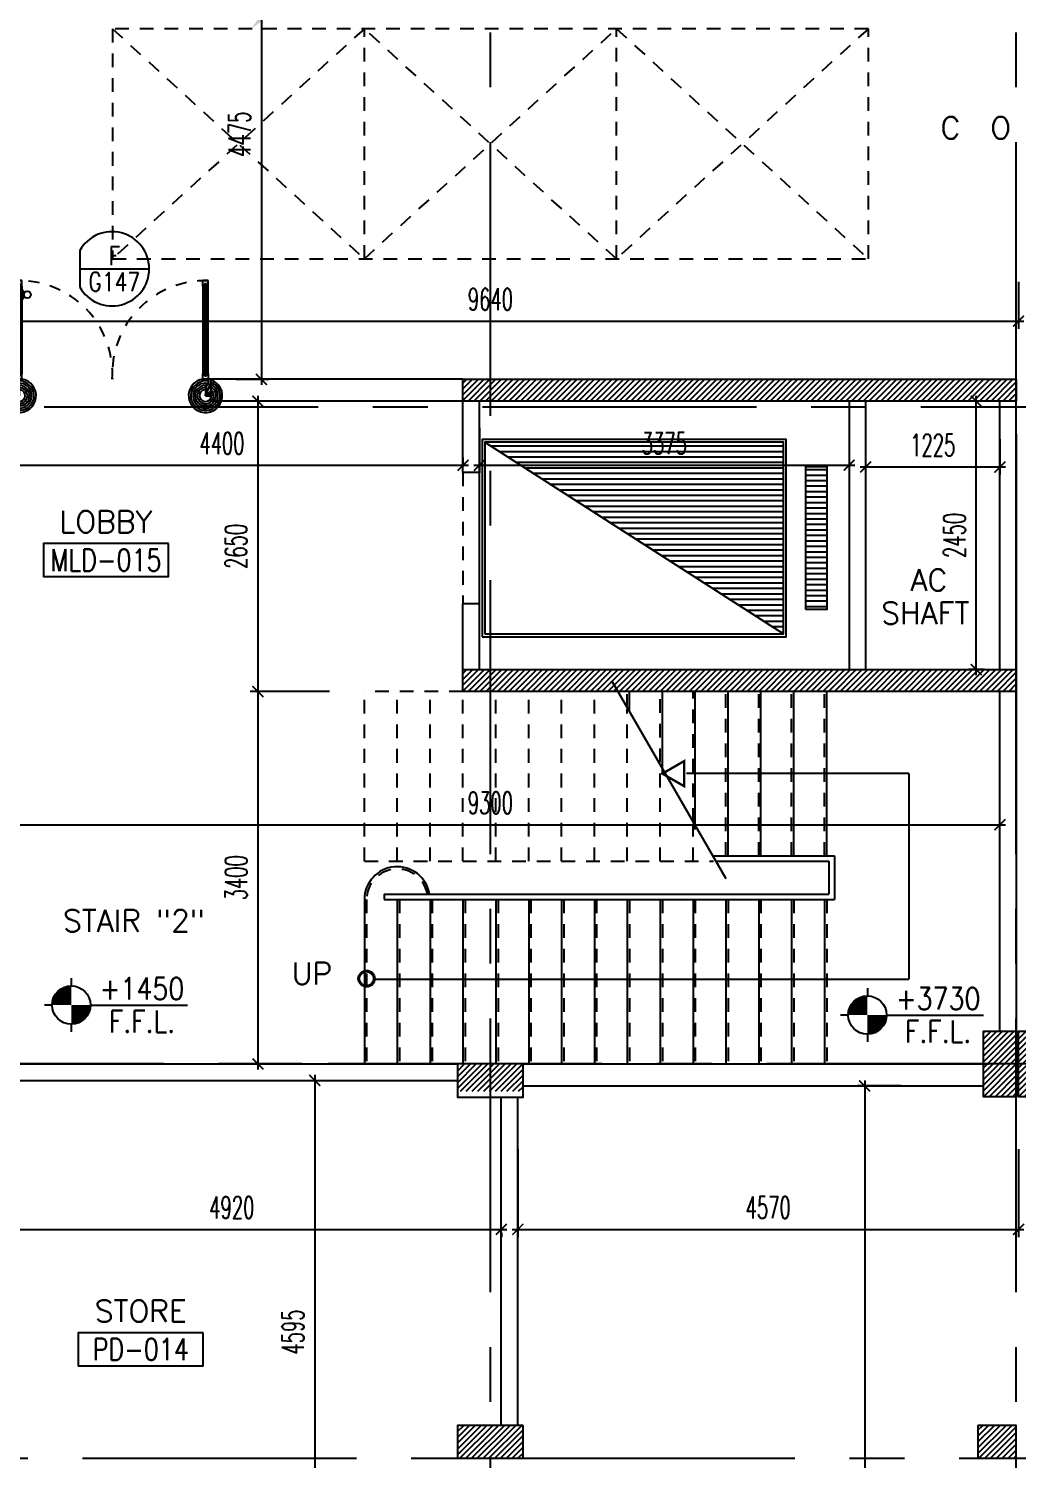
# Model space of a CAD drawing. Extents: x 417819.9 to 417911.9, y 43448 to 43539.2.
# Drawn here: x 417864.46 to 417873.49, y 43494.48 to 43507.55 of the extents above; entities that cross this region are included whole.
import ezdxf
from ezdxf.enums import TextEntityAlignment as Align

# ---------------------------------------------------------------- set-up
doc = ezdxf.new("R2010")
doc.units = 0
doc.header["$MEASUREMENT"] = 0
doc.header["$PDMODE"] = 3
doc.header["$PDSIZE"] = 0.1
for name, pattern in [('CENTERX2', [4, 2.5, -0.5, 0.5, -0.5]), ('HIDDEN', [0.375, 0.25, -0.125]), ('HIDDEN2', [0.1875, 0.125, -0.0625])]:
    doc.linetypes.add(name, pattern=pattern)
doc.layers.get('0').update_dxf_attribs({"linetype": 'CONTINUOUS'})
doc.layers.get('DEFPOINTS').update_dxf_attribs({"linetype": 'CONTINUOUS'})
for name, color, linetype in [('AXES', 11, 'CENTERX2'), ('BORDER', 4, 'CONTINUOUS'), ('COL', 2, 'CONTINUOUS'), ('DIM', 4, 'CONTINUOUS'), ('DOOR', 4, 'CONTINUOUS'), ('DOOR-CR', 2, 'CONTINUOUS'), ('DOOR-NO', 3, 'CONTINUOUS'), ('EJ', 8, 'CONTINUOUS'), ('HAT', 8, 'CONTINUOUS'), ('HIDDEN', 9, 'HIDDEN2'), ('LEV-PL', 4, 'CONTINUOUS'), ('LIFTS', 4, 'CONTINUOUS'), ('PART', 9, 'CONTINUOUS'), ('RM-BOX', 2, 'CONTINUOUS'), ('RM-IND', 5, 'CONTINUOUS'), ('RM-NAME', 2, 'CONTINUOUS'), ('RM-NO', 2, 'CONTINUOUS'), ('STR', 5, 'CONTINUOUS'), ('WALL', 2, 'CONTINUOUS')]:
    doc.layers.add(name, color=color, linetype=linetype)
doc.layers.get('EJ').off()
doc.styles.add('ROMANS', font='ROMANS.shx', dxfattribs={"width": 0.6})
doc.styles.add('S', font='ROMANS.SHX')
doc.dimstyles.new('STANDARD in', dxfattribs={"dimtxt": 0.2, "dimasz": 0.1, "dimexe": 0.07, "dimexo": 0.05, "dimgap": 0.1, "dimtad": 1, "dimdec": 0, "dimlfac": 1000, "dimzin": 0, "dimdsep": 46, "dimtxsty": 'ROMANS', "dimblk": 'ARCHTICK', "dimcen": 0.05, "dimdle": 0.05, "dimclrd": 4, "dimclre": 4, "dimclrt": 2, "dimadec": 0, "dimazin": 0, "dimtfac": 1, "dimtdec": 0, "dimtmove": 2, "dimatfit": 3, "dimfxl": 0, "dimtolj": 1, "dimtzin": 0, "dimarcsym": 0})

# ---------------------------------------------------------------- blocks, each defined once
blk = doc.blocks.new('*X81')
at = {"color": 0}
for p, q in [((61359, 45555), (61555, 45751)), ((61359, 45608), (61502, 45751)), ((61359, 45661), (61449, 45751)), ((61359, 45714), (61396, 45751)), ((61408, 45551), (61608, 45751)), ((61461, 45551), (61661, 45751)), ((61514, 45551), (61714, 45751)), ((61567, 45551), (61767, 45751)), ((61620, 45551), (61820, 45751)), ((61673, 45551), (61873, 45751)), ((61726, 45551), (61926, 45751)), ((61779, 45551), (61979, 45751)), ((61832, 45551), (62032, 45751)), ((61885, 45551), (62085, 45751)), ((61938, 45551), (62138, 45751)), ((61991, 45551), (62191, 45751)), ((62044, 45551), (62244, 45751)), ((62097, 45551), (62297, 45751)), ((62150, 45551), (62350, 45751)), ((62203, 45551), (62403, 45751)), ((62256, 45551), (62456, 45751)), ((62309, 45551), (62509, 45751)), ((62362, 45551), (62562, 45751)), ((62415, 45551), (62615, 45751)), ((62469, 45551), (62669, 45751)), ((62522, 45551), (62722, 45751)), ((62575, 45551), (62775, 45751)), ((62628, 45551), (62828, 45751)), ((62681, 45551), (62881, 45751)), ((62734, 45551), (62934, 45751)), ((62787, 45551), (62987, 45751)), ((62840, 45551), (63040, 45751)), ((62893, 45551), (63093, 45751)), ((62946, 45551), (63146, 45751)), ((62999, 45551), (63199, 45751)), ((63052, 45551), (63252, 45751)), ((63105, 45551), (63305, 45751)), ((63158, 45551), (63358, 45751)), ((63211, 45551), (63411, 45751)), ((63264, 45551), (63464, 45751)), ((63317, 45551), (63517, 45751)), ((63370, 45551), (63570, 45751)), ((63423, 45551), (63623, 45751)), ((63476, 45551), (63676, 45751)), ((63529, 45551), (63729, 45751)), ((63582, 45551), (63782, 45751)), ((63635, 45551), (63835, 45751)), ((63688, 45551), (63888, 45751)), ((63741, 45551), (63941, 45751)), ((63794, 45551), (63994, 45751)), ((63847, 45551), (64047, 45751)), ((63900, 45551), (64100, 45751)), ((63953, 45551), (64153, 45751)), ((64006, 45551), (64206, 45751)), ((64060, 45551), (64260, 45751)), ((64113, 45551), (64313, 45751)), ((64166, 45551), (64366, 45751)), ((64219, 45551), (64419, 45751)), ((64272, 45551), (64472, 45751)), ((64325, 45551), (64525, 45751)), ((64378, 45551), (64578, 45751)), ((64431, 45551), (64631, 45751)), ((64484, 45551), (64684, 45751)), ((64537, 45551), (64737, 45751)), ((64590, 45551), (64790, 45751)), ((64643, 45551), (64843, 45751)), ((64696, 45551), (64896, 45751)), ((64749, 45551), (64949, 45751)), ((64802, 45551), (65002, 45751)), ((64855, 45551), (65055, 45751)), ((64908, 45551), (65108, 45751)), ((64961, 45551), (65161, 45751)), ((65014, 45551), (65214, 45751)), ((65067, 45551), (65267, 45751)), ((65120, 45551), (65320, 45751)), ((65173, 45551), (65373, 45751)), ((65226, 45551), (65426, 45751)), ((65279, 45551), (65479, 45751)), ((65332, 45551), (65532, 45751)), ((65385, 45551), (65585, 45751)), ((65438, 45551), (65638, 45751)), ((65491, 45551), (65691, 45751)), ((65544, 45551), (65744, 45751)), ((65597, 45551), (65797, 45751)), ((65651, 45551), (65851, 45751)), ((65704, 45551), (65904, 45751)), ((65757, 45551), (65957, 45751)), ((65810, 45551), (66010, 45751)), ((65863, 45551), (66063, 45751)), ((65916, 45551), (66116, 45751)), ((65969, 45551), (66169, 45751)), ((66022, 45551), (66222, 45751)), ((66075, 45551), (66275, 45751)), ((66128, 45551), (66328, 45751)), ((66181, 45551), (66381, 45751)), ((66234, 45551), (66409, 45726)), ((66287, 45551), (66409, 45673)), ((66340, 45551), (66409, 45620)), ((66393, 45551), (66409, 45567))]:
    blk.add_line(p, q, dxfattribs=at)
blk = doc.blocks.new('*X80')
at = {"color": 0}
for p, q in [((61359, 48207), (61553, 48401)), ((61359, 48260), (61500, 48401)), ((61359, 48313), (61447, 48401)), ((61359, 48366), (61394, 48401)), ((61406, 48201), (61606, 48401)), ((61459, 48201), (61659, 48401)), ((61512, 48201), (61712, 48401)), ((61565, 48201), (61765, 48401)), ((61618, 48201), (61818, 48401)), ((61671, 48201), (61871, 48401)), ((61724, 48201), (61924, 48401)), ((61777, 48201), (61977, 48401)), ((61830, 48201), (62030, 48401)), ((61884, 48201), (62084, 48401)), ((61937, 48201), (62137, 48401)), ((61990, 48201), (62190, 48401)), ((62043, 48201), (62243, 48401)), ((62096, 48201), (62296, 48401)), ((62149, 48201), (62349, 48401)), ((62202, 48201), (62402, 48401)), ((62255, 48201), (62455, 48401)), ((62308, 48201), (62508, 48401)), ((62361, 48201), (62561, 48401)), ((62414, 48201), (62614, 48401)), ((62467, 48201), (62667, 48401)), ((62520, 48201), (62720, 48401)), ((62573, 48201), (62773, 48401)), ((62626, 48201), (62826, 48401)), ((62679, 48201), (62879, 48401)), ((62732, 48201), (62932, 48401)), ((62785, 48201), (62985, 48401)), ((62838, 48201), (63038, 48401)), ((62891, 48201), (63091, 48401)), ((62944, 48201), (63144, 48401)), ((62997, 48201), (63197, 48401)), ((63050, 48201), (63250, 48401)), ((63103, 48201), (63303, 48401)), ((63156, 48201), (63356, 48401)), ((63209, 48201), (63409, 48401)), ((63262, 48201), (63462, 48401)), ((63315, 48201), (63515, 48401)), ((63368, 48201), (63568, 48401)), ((63421, 48201), (63621, 48401)), ((63475, 48201), (63675, 48401)), ((63528, 48201), (63728, 48401)), ((63581, 48201), (63781, 48401)), ((63634, 48201), (63834, 48401)), ((63687, 48201), (63887, 48401)), ((63740, 48201), (63940, 48401)), ((63793, 48201), (63993, 48401)), ((63846, 48201), (64046, 48401)), ((63899, 48201), (64099, 48401)), ((63952, 48201), (64152, 48401)), ((64005, 48201), (64205, 48401)), ((64058, 48201), (64258, 48401)), ((64111, 48201), (64311, 48401)), ((64164, 48201), (64364, 48401)), ((64217, 48201), (64417, 48401)), ((64270, 48201), (64470, 48401)), ((64323, 48201), (64523, 48401)), ((64376, 48201), (64576, 48401)), ((64429, 48201), (64629, 48401)), ((64482, 48201), (64682, 48401)), ((64535, 48201), (64735, 48401)), ((64588, 48201), (64788, 48401)), ((64641, 48201), (64841, 48401)), ((64694, 48201), (64894, 48401)), ((64747, 48201), (64947, 48401)), ((64800, 48201), (65000, 48401)), ((64853, 48201), (65053, 48401)), ((64906, 48201), (65106, 48401)), ((64959, 48201), (65159, 48401)), ((65012, 48201), (65212, 48401)), ((65065, 48201), (65265, 48401)), ((65119, 48201), (65319, 48401)), ((65172, 48201), (65372, 48401)), ((65225, 48201), (65425, 48401)), ((65278, 48201), (65478, 48401)), ((65331, 48201), (65531, 48401)), ((65384, 48201), (65584, 48401)), ((65437, 48201), (65637, 48401)), ((65490, 48201), (65690, 48401)), ((65543, 48201), (65743, 48401)), ((65596, 48201), (65796, 48401)), ((65649, 48201), (65849, 48401)), ((65702, 48201), (65902, 48401)), ((65755, 48201), (65955, 48401)), ((65808, 48201), (66008, 48401)), ((65861, 48201), (66061, 48401)), ((65914, 48201), (66114, 48401)), ((65967, 48201), (66167, 48401)), ((66020, 48201), (66220, 48401)), ((66073, 48201), (66273, 48401)), ((66126, 48201), (66326, 48401)), ((66179, 48201), (66379, 48401)), ((66232, 48201), (66409, 48378)), ((66285, 48201), (66409, 48325)), ((66338, 48201), (66409, 48272)), ((66391, 48201), (66409, 48219))]:
    blk.add_line(p, q, dxfattribs=at)
blk = doc.blocks.new('*X72')
at = {"color": 0}
for p, q in [((477438, 147300), (480112, 147300)), ((477516, 147250), (480112, 147250)), ((477594, 147200), (480112, 147200)), ((477671, 147150), (480112, 147150)), ((477749, 147100), (480112, 147100)), ((477827, 147050), (480112, 147050)), ((477905, 147000), (480112, 147000)), ((477983, 146950), (480112, 146950)), ((478061, 146900), (480112, 146900)), ((478139, 146850), (480112, 146850)), ((478216, 146800), (480112, 146800)), ((478294, 146750), (480112, 146750)), ((478372, 146700), (480112, 146700)), ((478450, 146650), (480112, 146650)), ((478528, 146600), (480112, 146600)), ((478606, 146550), (480112, 146550)), ((478684, 146500), (480112, 146500)), ((478761, 146450), (480112, 146450)), ((478839, 146400), (480112, 146400)), ((478917, 146350), (480112, 146350)), ((478995, 146300), (480112, 146300)), ((479073, 146250), (480112, 146250)), ((479151, 146200), (480112, 146200)), ((479229, 146150), (480112, 146150)), ((479306, 146100), (480112, 146100)), ((479384, 146050), (480112, 146050)), ((479462, 146000), (480112, 146000)), ((479540, 145950), (480112, 145950)), ((479618, 145900), (480112, 145900)), ((479696, 145850), (480112, 145850)), ((479774, 145800), (480112, 145800)), ((479851, 145750), (480112, 145750)), ((479929, 145700), (480112, 145700)), ((480007, 145650), (480112, 145650)), ((480085, 145600), (480112, 145600))]:
    blk.add_line(p, q, dxfattribs=at)
blk = doc.blocks.new('RM1')
at = {"layer": 'RM-BOX'}
blk.add_lwpolyline([(570, -200), (-570, -200), (-570, -500), (570, -500)], close=True, dxfattribs=at)
at = {"layer": 'RM-NAME', "style": 'ROMANS'}
for tag, p in [('ROOMNAME1', (0, 324)), ('ROOMNAME2', (0, 0))]:
    blk.add_attdef(tag, text='', height=200, dxfattribs=at).set_placement(p, align=Align.MIDDLE)
at = {"layer": 'RM-NO', "style": 'ROMANS', "width": 0.8}
blk.add_attdef('ROOMNO', text='', height=200, dxfattribs=at).set_placement((0, -350), align=Align.MIDDLE)
blk = doc.blocks.new('A$C272A55A0')
at = {"layer": 'DOOR', "color": 0, "linetype": 'ByBlock'}
for p, q in [((0, 900), (0, 1050)), ((50, 1050), (0, 1050)), ((50, 950), (50, 1050)), ((1750, 950), (1750, 1050)), ((1750, 1050), (1800, 1050)), ((1800, 1050), (1800, 900)), ((25, 950), (50, 950)), ((25, 900), (25, 950)), ((1775, 950), (1750, 950)), ((1775, 900), (1775, 950)), ((0, 900), (25, 900)), ((75, 900), (25, 900)), ((25, 850), (25, 900)), ((42, 850), (25, 850)), ((58, 870), (42, 870)), ((42, 870), (42, 850)), ((58, 850), (58, 870)), ((75, 850), (58, 850)), ((75, 900), (75, 850)), ((1725, 900), (1775, 900)), ((1725, 900), (1725, 850)), ((1725, 850), (1742, 850)), ((1742, 870), (1758, 870)), ((1742, 850), (1742, 870)), ((1758, 870), (1758, 850)), ((1758, 850), (1775, 850)), ((1800, 900), (1775, 900)), ((1775, 850), (1775, 900)), ((1718, 160), (1709, 160)), ((1709, 95), (1709, 160)), ((1725, 173), (1718, 173)), ((1718, 173), (1718, 83)), ((1718, 95), (1718, 160)), ((1775, 173), (1782, 173)), ((1782, 173), (1782, 83)), ((1782, 160), (1791, 160)), ((1782, 95), (1782, 160)), ((1791, 95), (1791, 160)), ((25, 50), (42, 50)), ((25, 50), (25, 0)), ((25, 0), (75, 0)), ((75, 0), (25, 0)), ((42, 50), (42, 30)), ((42, 30), (58, 30)), ((58, 50), (75, 50)), ((58, 50), (58, 30)), ((75, 50), (75, 0)), ((1718, 95), (1709, 95)), ((1725, 83), (1718, 83)), ((1742, 50), (1725, 50)), ((1725, 50), (1725, 0)), ((1775, 0), (1725, 0)), ((1725, 0), (1775, 0)), ((1742, 50), (1742, 30)), ((1758, 30), (1742, 30)), ((1775, 50), (1758, 50)), ((1758, 50), (1758, 30)), ((1775, 83), (1782, 83)), ((1775, 50), (1775, 0)), ((1782, 95), (1791, 95))]:
    blk.add_line(p, q, dxfattribs=at)
at = {"layer": 'DOOR', "color": 9, "linetype": 'ByBlock'}
for p, q in [((50, 1050), (0, 1010)), ((50, 1050), (0, 937)), ((50, 1050), (37, 950)), ((1750, 1050), (1800, 1010)), ((1750, 1050), (1800, 937)), ((1750, 1050), (1763, 950))]:
    blk.add_line(p, q, dxfattribs=at)
at = {"layer": 'DOOR', "linetype": 'ByBlock'}
for p, q in [((25, 850), (25, 50)), ((42, 850), (42, 50)), ((58, 850), (58, 50)), ((75, 50), (75, 850)), ((1725, 50), (1725, 850)), ((1742, 850), (1742, 50)), ((1758, 850), (1758, 50)), ((1775, 850), (1775, 50))]:
    blk.add_line(p, q, dxfattribs=at)
at = {"layer": 'DOOR', "color": 0, "linetype": 'ByBlock'}
for centre in [(1676, 128), (1824, 128)]:
    blk.add_circle(centre, 32.4, dxfattribs=at)
at = {"layer": 'DOOR', "color": 9, "linetype": 'ByBlock'}
for centre, radius, start, end in [((50, 1050), 34.4, 180, 270), ((50, 1050), 14.4, 180, 270), ((1750, 1050), 14.4, 270, 0), ((1750, 1050), 34.4, 270, 0), ((50, 1050), 54.4, 203.2074, 270), ((50, 1050), 74.4, 227.7764, 270), ((50, 1050), 94.4, 238.0182, 270), ((50, 1050), 114, 244.0838, 257.3774), ((50, 1050), 134, 248.1598, 259.28), ((1750, 1050), 54.4, 270, 336.7926), ((1750, 1050), 74.4, 270, 312.2236), ((1750, 1050), 94.4, 270, 301.9818), ((1750, 1050), 114, 282.6226, 295.9162), ((1750, 1050), 134, 280.72, 291.8402), ((50, 1050), 154, 251.1053, 256.2858), ((1750, 1050), 154, 283.7142, 288.8947)]:
    blk.add_arc(centre, radius, start, end, dxfattribs=at)
at = {"layer": 'DOOR', "linetype": 'HIDDEN', "ltscale": 0.5}
for centre, start, end in [((50, 851), 268.3174, 3.2965), ((1750, 851), 176.7035, 271.6826)]:
    blk.add_arc(centre, 851, start, end, dxfattribs=at)
at = {"layer": 'WALL', "linetype": 'ByBlock'}
blk.add_line((1800, 900), (1800, 1050), dxfattribs=at)
blk = doc.blocks.new('LEV1')
at = {"layer": 'LEV-PL'}
for p, q in [((0, 245), (0, 175)), ((-175, 0), (-245, 0)), ((175, 0), (1061, 0)), ((0, -175), (0, -245))]:
    blk.add_line(p, q, dxfattribs=at)
at = {"layer": 'LEV-PL', "const_width": 175}
for points in [[(-88, 0, -0.414214), (0, 88, -1)], [(88, 0, -0.414214), (0, -88, -1)]]:
    blk.add_lwpolyline(points, format="xyb", dxfattribs=at)
at = {"layer": 'LEV-PL'}
blk.add_circle((0, 0), 175, dxfattribs=at)
at = {"layer": 'LEV-PL', "color": 4, "style": 'S', "width": 0.85}
for tag, p in [('+0000', (646, 50)), ('F.F.L.', (646, -250))]:
    blk.add_attdef(tag, text='', height=200, dxfattribs=at).set_placement(p, align=Align.CENTER)
blk = doc.blocks.new('DD1')
at = {"layer": 'DOOR-CR'}
blk.add_line((-316, 0), (316, 0), dxfattribs=at)
blk.add_lwpolyline([(-316, -166, 3.820224), (-316, 166)], format="xyb", close=True, dxfattribs=at)
at = {"layer": 'DOOR-NO', "color": 255, "style": 'ROMANS'}
for tag, width, p in [('G', 0.8, (-22, 156)), ('0000', 0.7, (-22, -136))]:
    blk.add_attdef(tag, text='', height=196, dxfattribs=dict(at, width=width)).set_placement(p, align=Align.MIDDLE)
blk = doc.blocks.new('*X71')
at = {"color": 0}
for p, q in [((140176, 227700), (140376, 227700)), ((140176, 227650), (140376, 227650)), ((140176, 227600), (140376, 227600)), ((140176, 227550), (140376, 227550)), ((140176, 227500), (140376, 227500)), ((140176, 227450), (140376, 227450)), ((140176, 227400), (140376, 227400)), ((140176, 227350), (140376, 227350)), ((140176, 227300), (140376, 227300)), ((140176, 227250), (140376, 227250)), ((140176, 227200), (140376, 227200)), ((140176, 227150), (140376, 227150)), ((140176, 227100), (140376, 227100)), ((140176, 227050), (140376, 227050)), ((140176, 227000), (140376, 227000)), ((140176, 226950), (140376, 226950)), ((140176, 226900), (140376, 226900)), ((140176, 226850), (140376, 226850)), ((140176, 226800), (140376, 226800)), ((140176, 226750), (140376, 226750)), ((140176, 226700), (140376, 226700)), ((140176, 226650), (140376, 226650)), ((140176, 226600), (140376, 226600)), ((140176, 226550), (140376, 226550)), ((140176, 226500), (140376, 226500)), ((140176, 226450), (140376, 226450))]:
    blk.add_line(p, q, dxfattribs=at)
blk = doc.blocks.new('C5')
at = {"layer": 'HAT'}
h = blk.add_hatch(dxfattribs=at)
h.set_pattern_fill('ANSI31', color=256, scale=300, style=0)
h.set_pattern_definition([(45, (-38851, -358245.23), (26.5165043, -26.5165043), [])])
h.paths.add_polyline_path([(-320, 300), (-20, 300), (-20, 0), (-320, 0)])
h.paths.add_polyline_path([(-320, 600), (-20, 600), (-20, 300), (-320, 300)])
h = blk.add_hatch(dxfattribs=at)
h.set_pattern_fill('ANSI31', color=256, scale=300, style=0)
h.set_pattern_definition([(45, (-38531, -358245.23), (26.5165043, -26.5165043), [])])
h.paths.add_polyline_path([(0, 300), (300, 300), (300, 0), (0, 0)])
h.paths.add_polyline_path([(0, 600), (300, 600), (300, 300), (0, 300)])
at = {"layer": 'COL'}
for points in [[(-20, 600), (-20, 0), (-320, 0), (-320, 600)], [(300, 600), (300, 0), (0, 0), (0, 600)]]:
    blk.add_lwpolyline(points, close=True, dxfattribs=at)
blk = doc.blocks.new('_ARCHTICK')
at = {"color": 0, "linetype": 'ByBlock', "const_width": 0.15}
blk.add_lwpolyline([(-0.5, -0.5), (0.5, 0.5)], dxfattribs=at)
blk = doc.blocks.new('*D417')
at = {"layer": 'DEFPOINTS', "color": 0}
for p in [(417866.307, 43508.819), (417866.307, 43504.344), (417866.587, 43504.344)]:
    blk.add_point(p, dxfattribs=at)
at = {"layer": 'DIM', "color": 4, "lineweight": -2}
for p, q in [((417866.357, 43508.819), (417866.657, 43508.819)), ((417866.587, 43508.869), (417866.587, 43504.294)), ((417866.357, 43504.344), (417866.657, 43504.344))]:
    blk.add_line(p, q, dxfattribs=at)
at = {"layer": 'DIM', "color": 4, "lineweight": -2, "xscale": 0.1, "yscale": 0.1, "zscale": 0.1}
for p, rotation in [((417866.587, 43508.819), 90), ((417866.587, 43504.344), 270)]:
    blk.add_blockref('_ARCHTICK', p, dxfattribs=dict(at, rotation=rotation))
at = {"layer": 'DIM', "color": 2, "insert": (417866.387, 43506.582), "char_height": 0.2, "attachment_point": 5, "rotation": 90, "style": 'ROMANS'}
blk.add_mtext('\\A1;4475', dxfattribs=at)
blk = doc.blocks.new('*D675')
at = {"layer": 'DEFPOINTS', "color": 0}
for p in [(417867.58, 43504.144), (417866.555, 43501.494), (417867.26, 43501.494)]:
    blk.add_point(p, dxfattribs=at)
at = {"layer": 'DIM', "color": 4, "lineweight": -2}
for p, q in [((417867.53, 43504.144), (417866.485, 43504.144)), ((417866.555, 43504.194), (417866.555, 43501.444)), ((417867.21, 43501.494), (417866.485, 43501.494))]:
    blk.add_line(p, q, dxfattribs=at)
at = {"layer": 'DIM', "color": 4, "lineweight": -2, "xscale": 0.1, "yscale": 0.1, "zscale": 0.1}
for p, rotation in [((417866.555, 43504.144), 90), ((417866.555, 43501.494), 270)]:
    blk.add_blockref('_ARCHTICK', p, dxfattribs=dict(at, rotation=rotation))
at = {"layer": 'DIM', "color": 2, "insert": (417866.355, 43502.819), "char_height": 0.2, "attachment_point": 5, "rotation": 90, "style": 'ROMANS'}
blk.add_mtext('\\A1;2650', dxfattribs=at)
blk = doc.blocks.new('*D418')
at = {"layer": 'DEFPOINTS', "color": 0}
for p in [(417864.027, 43503.467), (417868.427, 43503.56), (417868.427, 43503.494)]:
    blk.add_point(p, dxfattribs=at)
at = {"layer": 'DIM', "color": 4, "lineweight": -2}
for p, q in [((417864.027, 43503.517), (417864.027, 43503.63)), ((417868.427, 43503.544), (417868.427, 43503.63)), ((417863.977, 43503.56), (417868.477, 43503.56))]:
    blk.add_line(p, q, dxfattribs=at)
at = {"layer": 'DIM', "color": 4, "lineweight": -2, "xscale": 0.1, "yscale": 0.1, "zscale": 0.1, "rotation": 180}
blk.add_blockref('_ARCHTICK', (417864.027, 43503.56), dxfattribs=at)
at = {"layer": 'DIM', "color": 4, "lineweight": -2, "xscale": 0.1, "yscale": 0.1, "zscale": 0.1}
blk.add_blockref('_ARCHTICK', (417868.427, 43503.56), dxfattribs=at)
at = {"layer": 'DIM', "color": 2, "insert": (417866.227, 43503.76), "char_height": 0.2, "attachment_point": 5, "style": 'ROMANS'}
blk.add_mtext('\\A1;4400', dxfattribs=at)
blk = doc.blocks.new('*D419')
at = {"layer": 'DEFPOINTS', "color": 0}
for p in [(417868.577, 43503.951), (417871.952, 43503.951), (417871.952, 43503.56)]:
    blk.add_point(p, dxfattribs=at)
at = {"layer": 'DIM', "color": 4, "lineweight": -2}
for p, q in [((417868.577, 43503.901), (417868.577, 43503.49)), ((417871.952, 43503.901), (417871.952, 43503.49)), ((417868.527, 43503.56), (417872.002, 43503.56))]:
    blk.add_line(p, q, dxfattribs=at)
at = {"layer": 'DIM', "color": 4, "lineweight": -2, "xscale": 0.1, "yscale": 0.1, "zscale": 0.1, "rotation": 180}
blk.add_blockref('_ARCHTICK', (417868.577, 43503.56), dxfattribs=at)
at = {"layer": 'DIM', "color": 4, "lineweight": -2, "xscale": 0.1, "yscale": 0.1, "zscale": 0.1}
blk.add_blockref('_ARCHTICK', (417871.952, 43503.56), dxfattribs=at)
at = {"layer": 'DIM', "color": 2, "insert": (417870.264, 43503.76), "char_height": 0.2, "attachment_point": 5, "style": 'ROMANS'}
blk.add_mtext('\\A1;3375', dxfattribs=at)
blk = doc.blocks.new('*D420')
at = {"layer": 'DEFPOINTS', "color": 0}
for p in [(417872.102, 43503.848), (417873.327, 43503.848), (417873.327, 43503.544)]:
    blk.add_point(p, dxfattribs=at)
at = {"layer": 'DIM', "color": 4, "lineweight": -2}
for p, q in [((417872.102, 43503.798), (417872.102, 43503.474)), ((417873.327, 43503.798), (417873.327, 43503.474)), ((417872.052, 43503.544), (417873.377, 43503.544))]:
    blk.add_line(p, q, dxfattribs=at)
at = {"layer": 'DIM', "color": 4, "lineweight": -2, "xscale": 0.1, "yscale": 0.1, "zscale": 0.1, "rotation": 180}
blk.add_blockref('_ARCHTICK', (417872.102, 43503.544), dxfattribs=at)
at = {"layer": 'DIM', "color": 4, "lineweight": -2, "xscale": 0.1, "yscale": 0.1, "zscale": 0.1}
blk.add_blockref('_ARCHTICK', (417873.327, 43503.544), dxfattribs=at)
at = {"layer": 'DIM', "color": 2, "insert": (417872.714, 43503.744), "char_height": 0.2, "attachment_point": 5, "style": 'ROMANS'}
blk.add_mtext('\\A1;1225', dxfattribs=at)
blk = doc.blocks.new('*D421')
at = {"layer": 'DEFPOINTS', "color": 0}
for p in [(417873.112, 43504.144), (417873.141, 43504.144), (417873.236, 43501.694)]:
    blk.add_point(p, dxfattribs=at)
at = {"layer": 'DIM', "color": 4, "lineweight": -2}
for p, q in [((417873.091, 43504.144), (417873.042, 43504.144)), ((417873.112, 43501.644), (417873.112, 43504.194)), ((417873.186, 43501.694), (417873.042, 43501.694))]:
    blk.add_line(p, q, dxfattribs=at)
at = {"layer": 'DIM', "color": 4, "lineweight": -2, "xscale": 0.1, "yscale": 0.1, "zscale": 0.1}
for p, rotation in [((417873.112, 43504.144), 90), ((417873.112, 43501.694), 270)]:
    blk.add_blockref('_ARCHTICK', p, dxfattribs=dict(at, rotation=rotation))
at = {"layer": 'DIM', "color": 2, "insert": (417872.912, 43502.919), "char_height": 0.2, "attachment_point": 5, "rotation": 90, "style": 'ROMANS'}
blk.add_mtext('\\A1;2450', dxfattribs=at)
blk = doc.blocks.new('*D677')
at = {"layer": 'DEFPOINTS', "color": 0}
for p in [(417873.327, 43500.278), (417864.027, 43499.784), (417873.327, 43499.784)]:
    blk.add_point(p, dxfattribs=at)
at = {"layer": 'DIM', "color": 4, "lineweight": -2}
for p, q in [((417864.027, 43499.834), (417864.027, 43500.348)), ((417873.327, 43499.834), (417873.327, 43500.348)), ((417863.977, 43500.278), (417873.377, 43500.278))]:
    blk.add_line(p, q, dxfattribs=at)
at = {"layer": 'DIM', "color": 4, "lineweight": -2, "xscale": 0.1, "yscale": 0.1, "zscale": 0.1, "rotation": 180}
blk.add_blockref('_ARCHTICK', (417864.027, 43500.278), dxfattribs=at)
at = {"layer": 'DIM', "color": 4, "lineweight": -2, "xscale": 0.1, "yscale": 0.1, "zscale": 0.1}
blk.add_blockref('_ARCHTICK', (417873.327, 43500.278), dxfattribs=at)
at = {"layer": 'DIM', "color": 2, "insert": (417868.677, 43500.478), "char_height": 0.2, "attachment_point": 5, "style": 'ROMANS'}
blk.add_mtext('\\A1;9300', dxfattribs=at)
blk = doc.blocks.new('*D676')
at = {"layer": 'DEFPOINTS', "color": 0}
for p in [(417867.117, 43501.494), (417866.556, 43498.094), (417867.007, 43498.094)]:
    blk.add_point(p, dxfattribs=at)
at = {"layer": 'DIM', "color": 4, "lineweight": -2}
for p, q in [((417867.067, 43501.494), (417866.486, 43501.494)), ((417866.556, 43501.544), (417866.556, 43498.044)), ((417866.957, 43498.094), (417866.486, 43498.094))]:
    blk.add_line(p, q, dxfattribs=at)
at = {"layer": 'DIM', "color": 4, "lineweight": -2, "xscale": 0.1, "yscale": 0.1, "zscale": 0.1}
for p, rotation in [((417866.556, 43501.494), 90), ((417866.556, 43498.094), 270)]:
    blk.add_blockref('_ARCHTICK', p, dxfattribs=dict(at, rotation=rotation))
at = {"layer": 'DIM', "color": 2, "insert": (417866.356, 43499.794), "char_height": 0.2, "attachment_point": 5, "rotation": 90, "style": 'ROMANS'}
blk.add_mtext('\\A1;3400', dxfattribs=at)
blk = doc.blocks.new('*D738')
at = {"layer": 'DEFPOINTS', "color": 0}
for p in [(417866.715, 43497.944), (417866.672, 43493.349), (417867.075, 43493.349)]:
    blk.add_point(p, dxfattribs=at)
at = {"layer": 'DIM', "color": 4, "lineweight": -2}
for p, q in [((417867.075, 43497.994), (417867.075, 43493.299)), ((417866.765, 43497.944), (417867.145, 43497.944)), ((417866.722, 43493.349), (417867.145, 43493.349))]:
    blk.add_line(p, q, dxfattribs=at)
at = {"layer": 'DIM', "color": 4, "lineweight": -2, "xscale": 0.1, "yscale": 0.1, "zscale": 0.1}
for p, rotation in [((417867.075, 43497.944), 90), ((417867.075, 43493.349), 270)]:
    blk.add_blockref('_ARCHTICK', p, dxfattribs=dict(at, rotation=rotation))
at = {"layer": 'DIM', "color": 2, "insert": (417866.875, 43495.647), "char_height": 0.2, "attachment_point": 5, "rotation": 90, "style": 'ROMANS'}
blk.add_mtext('\\A1;4595', dxfattribs=at)
blk = doc.blocks.new('*D422')
at = {"layer": 'DEFPOINTS', "color": 0}
for p in [(417863.857, 43496.601), (417868.777, 43496.601), (417868.777, 43496.584)]:
    blk.add_point(p, dxfattribs=at)
at = {"layer": 'DIM', "color": 4, "lineweight": -2}
for p, q in [((417863.807, 43496.584), (417868.827, 43496.584)), ((417863.857, 43496.551), (417863.857, 43496.514)), ((417868.777, 43496.551), (417868.777, 43496.514))]:
    blk.add_line(p, q, dxfattribs=at)
at = {"layer": 'DIM', "color": 4, "lineweight": -2, "xscale": 0.1, "yscale": 0.1, "zscale": 0.1, "rotation": 180}
blk.add_blockref('_ARCHTICK', (417863.857, 43496.584), dxfattribs=at)
at = {"layer": 'DIM', "color": 4, "lineweight": -2, "xscale": 0.1, "yscale": 0.1, "zscale": 0.1}
blk.add_blockref('_ARCHTICK', (417868.777, 43496.584), dxfattribs=at)
at = {"layer": 'DIM', "color": 2, "insert": (417866.317, 43496.784), "char_height": 0.2, "attachment_point": 5, "style": 'ROMANS'}
blk.add_mtext('\\A1;4920', dxfattribs=at)
blk = doc.blocks.new('*D425')
at = {"layer": 'DEFPOINTS', "color": 0}
for p in [(417868.927, 43497.365), (417873.497, 43497.365), (417873.497, 43496.584)]:
    blk.add_point(p, dxfattribs=at)
at = {"layer": 'DIM', "color": 4, "lineweight": -2}
for p, q in [((417868.927, 43497.315), (417868.927, 43496.514)), ((417873.497, 43497.315), (417873.497, 43496.514)), ((417868.877, 43496.584), (417873.547, 43496.584))]:
    blk.add_line(p, q, dxfattribs=at)
at = {"layer": 'DIM', "color": 4, "lineweight": -2, "xscale": 0.1, "yscale": 0.1, "zscale": 0.1, "rotation": 180}
blk.add_blockref('_ARCHTICK', (417868.927, 43496.584), dxfattribs=at)
at = {"layer": 'DIM', "color": 4, "lineweight": -2, "xscale": 0.1, "yscale": 0.1, "zscale": 0.1}
blk.add_blockref('_ARCHTICK', (417873.497, 43496.584), dxfattribs=at)
at = {"layer": 'DIM', "color": 2, "insert": (417871.212, 43496.784), "char_height": 0.2, "attachment_point": 5, "style": 'ROMANS'}
blk.add_mtext('\\A1;4570', dxfattribs=at)
blk = doc.blocks.new('*D426')
at = {"layer": 'DEFPOINTS', "color": 0}
for p in [(417872.477, 43497.894), (417871.877, 43486.149), (417872.093, 43486.149)]:
    blk.add_point(p, dxfattribs=at)
at = {"layer": 'DIM', "color": 4, "lineweight": -2}
for p, q in [((417872.427, 43497.894), (417872.023, 43497.894)), ((417872.093, 43497.944), (417872.093, 43486.099)), ((417871.927, 43486.149), (417872.163, 43486.149))]:
    blk.add_line(p, q, dxfattribs=at)
at = {"layer": 'DIM', "color": 4, "lineweight": -2, "xscale": 0.1, "yscale": 0.1, "zscale": 0.1}
for p, rotation in [((417872.093, 43497.894), 90), ((417872.093, 43486.149), 270)]:
    blk.add_blockref('_ARCHTICK', p, dxfattribs=dict(at, rotation=rotation))
at = {"layer": 'DIM', "color": 2, "insert": (417871.893, 43492.022), "char_height": 0.2, "attachment_point": 5, "rotation": 90, "style": 'ROMANS'}
blk.add_mtext('\\A1;11745', dxfattribs=at)
blk = doc.blocks.new('*D723')
at = {"layer": 'DEFPOINTS', "color": 0}
for p in [(417873.497, 43505.283), (417863.857, 43505.087), (417873.497, 43504.875)]:
    blk.add_point(p, dxfattribs=at)
at = {"layer": 'DIM', "color": 4, "lineweight": -2}
for p, q in [((417873.497, 43505.233), (417873.497, 43504.805)), ((417863.857, 43505.037), (417863.857, 43504.805)), ((417863.807, 43504.875), (417873.547, 43504.875))]:
    blk.add_line(p, q, dxfattribs=at)
at = {"layer": 'DIM', "color": 4, "lineweight": -2, "xscale": 0.1, "yscale": 0.1, "zscale": 0.1, "rotation": 180}
blk.add_blockref('_ARCHTICK', (417863.857, 43504.875), dxfattribs=at)
at = {"layer": 'DIM', "color": 4, "lineweight": -2, "xscale": 0.1, "yscale": 0.1, "zscale": 0.1}
blk.add_blockref('_ARCHTICK', (417873.497, 43504.875), dxfattribs=at)
at = {"layer": 'DIM', "color": 2, "insert": (417868.677, 43505.075), "char_height": 0.2, "attachment_point": 5, "style": 'ROMANS'}
blk.add_mtext('\\A1;9640', dxfattribs=at)

msp = doc.modelspace()

# ---------------------------------------------------------------- hatches: boundary and pattern name
at = {"layer": 'HAT'}
h = msp.add_hatch(dxfattribs=at)
h.set_pattern_fill('ANSI31', color=256, scale=0.3, style=0)
h.set_pattern_definition([(45, (417480.111385, 43455.963322), (-0.0265165043, 0.0265165043), [])])
h.paths.add_polyline_path([(417868.6766, 43498.0943), (417868.3766, 43498.0943), (417868.3766, 43497.8443), (417868.6766, 43497.8443)])
h.paths.add_polyline_path([(417868.9766, 43498.0943), (417868.6766, 43498.0943), (417868.6766, 43497.8443), (417868.9766, 43497.8443)])
h = msp.add_hatch(dxfattribs=at)
h.set_pattern_fill('ANSI31', color=256, scale=0.3, style=0)
h.set_pattern_definition([(45, (417510.131385, 43455.963322), (-0.0265165043, 0.0265165043), [])])
h.paths.add_polyline_path([(417868.6766, 43494.4943), (417868.6766, 43494.7943), (417868.3766, 43494.7943), (417868.3766, 43494.4943)])
h.paths.add_polyline_path([(417868.9766, 43494.4943), (417868.9766, 43494.7943), (417868.6766, 43494.7943), (417868.6766, 43494.4943)])
h = msp.add_hatch(dxfattribs=at)
h.set_pattern_fill('ANSI31', color=256, scale=0.3, style=0)
h.set_pattern_definition([(45, (417489.731385, 43455.963322), (-0.0265165043, 0.0265165043), [])])
h.paths.add_polyline_path([(417873.1266, 43494.4943), (417873.4766, 43494.4943), (417873.4766, 43494.7943), (417873.1266, 43494.7943)])

# ---------------------------------------------------------------- linework, layer by layer
at = {"layer": 'AXES'}
for p, q in [((417868.6766, 43460.01), (417868.6766, 43538.3443)), ((417873.4766, 43460.01), (417873.4766, 43538.1375)), ((417820.6052, 43504.0943), (417889.6966, 43504.0943)), ((417889.6966, 43498.0943), (417820.6052, 43498.0943)), ((417820.9552, 43494.4943), (417889.6966, 43494.4943))]:
    msp.add_line(p, q, dxfattribs=at)
at = {"layer": 'COL'}
for points in [[(417873.4766, 43504.3443), (417873.4766, 43504.1443), (417868.4266, 43504.1443), (417868.4266, 43504.3443)], [(417873.4766, 43501.6943), (417873.4766, 43501.4943), (417868.4266, 43501.4943), (417868.4266, 43501.6943)], [(417868.3766, 43498.0943), (417868.3766, 43497.7907), (417868.9766, 43497.7907), (417868.9766, 43498.0943)], [(417868.9766, 43494.7943), (417868.3766, 43494.7943), (417868.3766, 43494.4943), (417868.9766, 43494.4943)], [(417873.1266, 43494.7943), (417873.1266, 43494.4943), (417873.4766, 43494.4943), (417873.4766, 43494.7943)]]:
    msp.add_lwpolyline(points, close=True, dxfattribs=at)
at = {"layer": 'HIDDEN'}
for p, q in [((417872.1266, 43507.5443), (417865.2266, 43507.5443)), ((417865.2266, 43507.5443), (417865.2266, 43505.4443)), ((417867.5266, 43507.5443), (417865.2266, 43505.4443)), ((417865.2266, 43507.5443), (417867.5266, 43505.4443)), ((417869.8266, 43505.4443), (417867.5266, 43507.5443)), ((417867.5266, 43505.4443), (417869.8266, 43507.5443)), ((417867.5266, 43505.4443), (417867.5266, 43507.5443)), ((417867.5266, 43505.4443), (417867.5266, 43507.5443)), ((417872.1266, 43507.5443), (417869.8266, 43505.4443)), ((417869.8266, 43507.5443), (417872.1266, 43505.4443)), ((417869.8266, 43505.4443), (417869.8266, 43507.5443)), ((417869.8266, 43505.4443), (417869.8266, 43507.5443)), ((417872.1266, 43505.4443), (417872.1266, 43507.5443)), ((417865.2266, 43505.4443), (417872.1266, 43505.4443)), ((417868.4266, 43503.4943), (417868.4266, 43502.2943))]:
    msp.add_line(p, q, dxfattribs=at)
at = {"layer": 'LIFTS'}
for p, q in [((417868.6266, 43503.7693), (417871.3516, 43502.0193)), ((417868.5766, 43502.2943), (417868.5766, 43503.4943))]:
    msp.add_line(p, q, dxfattribs=at)
for points in [[(417868.6016, 43501.9943), (417871.3766, 43501.9943), (417871.3766, 43503.7943), (417868.6016, 43503.7943)], [(417868.6266, 43502.0193), (417871.3516, 43502.0193), (417871.3516, 43503.7693), (417868.6266, 43503.7693)], [(417871.5516, 43502.2443), (417871.7516, 43502.2443), (417871.7516, 43503.5443), (417871.5516, 43503.5443)]]:
    msp.add_lwpolyline(points, close=True, dxfattribs=at)
at = {"layer": 'RM-IND'}
msp.add_solid([(417866.6592, 43507.6618), (417866.6122, 43507.709), (417866.4939, 43507.5443)], dxfattribs=at)
at = {"layer": 'STR', "linetype": 'HIDDEN2'}
for p, q in [((417867.5266, 43499.9443), (417867.5266, 43501.4943)), ((417868.4266, 43501.4943), (417867.5266, 43501.4943)), ((417867.8266, 43499.9443), (417867.8266, 43501.4943)), ((417868.1266, 43499.9443), (417868.1266, 43501.4943)), ((417868.4266, 43499.9443), (417868.4266, 43501.4943)), ((417868.7266, 43499.9443), (417868.7266, 43501.4943)), ((417869.0266, 43499.9443), (417869.0266, 43501.4943)), ((417869.3266, 43499.9443), (417869.3266, 43501.4943)), ((417869.6266, 43499.9443), (417869.6266, 43501.4943)), ((417869.9266, 43501.3435), (417869.9266, 43501.4943)), ((417870.2266, 43500.8503), (417870.2266, 43501.4943)), ((417870.5266, 43500.3043), (417870.5266, 43501.4943)), ((417870.8266, 43499.9943), (417870.8266, 43501.4943)), ((417871.1266, 43499.9943), (417871.1266, 43501.4943)), ((417871.4266, 43499.9943), (417871.4266, 43501.4943)), ((417871.7266, 43499.9943), (417871.7266, 43501.4943)), ((417869.9266, 43499.9443), (417869.9266, 43501.3317)), ((417870.2266, 43499.9443), (417870.2266, 43500.8162)), ((417870.5266, 43499.9443), (417870.5266, 43500.2851)), ((417867.5266, 43499.9443), (417870.7144, 43499.9443)), ((417867.5466, 43499.5943), (417867.5466, 43498.0943)), ((417867.8466, 43499.5943), (417867.8466, 43498.0943)), ((417868.1466, 43499.5943), (417868.1466, 43498.0943)), ((417868.4466, 43499.5943), (417868.4466, 43498.0943)), ((417868.7466, 43499.5943), (417868.7466, 43498.0943)), ((417869.0466, 43499.5943), (417869.0466, 43498.0943)), ((417869.3466, 43499.5943), (417869.3466, 43498.0943)), ((417869.6466, 43499.5943), (417869.6466, 43498.0943)), ((417869.9466, 43499.5943), (417869.9466, 43498.0943)), ((417870.2466, 43499.5943), (417870.2466, 43498.0943)), ((417870.5466, 43499.5943), (417870.5466, 43498.0943)), ((417870.8466, 43499.5943), (417870.8466, 43498.0943)), ((417871.1466, 43499.5943), (417871.1466, 43498.0943)), ((417871.4466, 43499.5943), (417871.4466, 43498.0943)), ((417871.7466, 43499.5943), (417871.7466, 43498.0943))]:
    msp.add_line(p, q, dxfattribs=at)
at = {"layer": 'STR'}
for p, q in [((417869.7821, 43501.5938), (417870.8255, 43499.7867)), ((417869.9466, 43501.3089), (417869.9466, 43501.4943)), ((417870.2466, 43500.7443), (417870.2466, 43501.4943)), ((417870.5466, 43500.235), (417870.5466, 43501.4943)), ((417870.8466, 43499.9943), (417870.8466, 43501.4943)), ((417871.1466, 43499.9943), (417871.1466, 43501.4943)), ((417871.4466, 43499.9943), (417871.4466, 43501.4943)), ((417871.7466, 43499.9943), (417871.7466, 43501.4943)), ((417872.4966, 43500.7443), (417870.4666, 43500.7443)), ((417872.4966, 43500.7443), (417872.4966, 43498.8693)), ((417870.7056, 43499.9943), (417871.8166, 43499.9943)), ((417870.7344, 43499.9443), (417871.7666, 43499.9443)), ((417871.7666, 43499.9443), (417871.7666, 43499.6443)), ((417871.8166, 43499.9943), (417871.8166, 43499.5943)), ((417867.5266, 43499.5943), (417867.5266, 43498.0943)), ((417867.7067, 43499.6443), (417871.7666, 43499.6443)), ((417867.7067, 43499.6443), (417867.7067, 43499.5943)), ((417867.7067, 43499.5943), (417871.8166, 43499.5943)), ((417867.8266, 43499.5943), (417867.8266, 43498.0943)), ((417868.1266, 43499.5943), (417868.1266, 43498.0943)), ((417868.4266, 43499.5943), (417868.4266, 43498.0943)), ((417868.7266, 43499.5943), (417868.7266, 43498.0943)), ((417869.0266, 43499.5943), (417869.0266, 43498.0943)), ((417869.3266, 43499.5943), (417869.3266, 43498.0943)), ((417869.6266, 43499.5943), (417869.6266, 43498.0943)), ((417869.9266, 43499.5943), (417869.9266, 43498.0943)), ((417870.2266, 43499.5943), (417870.2266, 43498.0943)), ((417870.5266, 43499.5943), (417870.5266, 43498.0943)), ((417870.8266, 43499.5943), (417870.8266, 43498.0943)), ((417871.1266, 43499.5943), (417871.1266, 43498.0943)), ((417871.4266, 43499.5943), (417871.4266, 43498.0943)), ((417871.7266, 43499.5943), (417871.7266, 43498.0943)), ((417867.6215, 43498.8693), (417872.4966, 43498.8693))]:
    msp.add_line(p, q, dxfattribs=at)
at = {"layer": 'STR', "const_width": 0.0215}
msp.add_lwpolyline([(417870.4466, 43500.6289), (417870.4466, 43500.8598), (417870.2466, 43500.7443)], close=True, dxfattribs=at)
at = {"layer": 'STR'}
for radius in [0.075, 0.065]:
    msp.add_circle((417867.5466, 43498.8731), radius, dxfattribs=at)
msp.add_arc((417867.8266, 43499.5943), 0.3, 9.59407, 180, dxfattribs=at)
at = {"layer": 'STR', "linetype": 'HIDDEN2'}
msp.add_arc((417867.8266, 43499.5943), 0.28, 9.59407, 180, dxfattribs=at)
at = {"layer": 'WALL'}
for p, q in [((417868.4266, 43504.3443), (417866.1266, 43504.3443)), ((417866.1266, 43504.1443), (417866.1266, 43504.3443)), ((417868.4266, 43504.1443), (417866.1266, 43504.1443)), ((417868.4266, 43503.4943), (417868.4266, 43504.1443)), ((417868.5766, 43503.4943), (417868.5766, 43504.1443)), ((417871.9516, 43504.1443), (417871.9516, 43501.6943)), ((417872.1016, 43504.1443), (417872.1016, 43501.6943)), ((417873.3266, 43501.6943), (417873.3266, 43504.1443)), ((417873.4766, 43501.6943), (417873.4766, 43504.1443)), ((417873.4766, 43503.8443), (417873.4766, 43498.3943)), ((417868.5766, 43503.4943), (417868.4266, 43503.4943)), ((417868.4266, 43501.6943), (417868.4266, 43502.2943)), ((417868.5766, 43502.2943), (417868.4266, 43502.2943)), ((417868.5766, 43501.6943), (417868.5766, 43502.2943)), ((417873.3266, 43498.3943), (417873.3266, 43501.4943)), ((417864.1766, 43498.0943), (417868.3766, 43498.0943)), ((417868.9766, 43498.0943), (417873.2266, 43498.0943)), ((417864.1766, 43497.9443), (417868.3766, 43497.9443)), ((417868.9766, 43497.8943), (417873.1766, 43497.8943)), ((417868.7766, 43494.7943), (417868.7766, 43497.7907)), ((417868.9266, 43494.7943), (417868.9266, 43497.7907))]:
    msp.add_line(p, q, dxfattribs=at)

# ---------------------------------------------------------------- block references
at = {"layer": 'BORDER', "xscale": 0.001000000047497451, "yscale": 0.0009999999892897904, "zscale": 0.001}
msp.add_blockref('LEV1', (417872.1174, 43498.5408), dxfattribs=at).add_auto_attribs({'F.F.L.': 'F.F.L.', '+0000': '+3730'})
at = {"layer": 'DOOR', "color": 0, "xscale": 0.001000000047497451, "yscale": 0.0009999999892897904, "zscale": 0.001, "rotation": 180}
msp.add_blockref('A$C272A55A0', (417866.1266, 43505.2447), dxfattribs=at)
at = {"layer": 'DOOR-NO'}
ref = msp.add_blockref('DD1', (417865.2446, 43505.3527), dxfattribs=dict(at, xscale=0.001000000047497451, yscale=0.0009999999892897904, zscale=0.001))
ref.add_attrib('G', 'F', dxfattribs={"height": 0.17, "style": 'ROMANS', "width": 0.8}).set_placement((417865.2446, 43505.4706), align=Align.MIDDLE)
ref.add_attrib('000', 'G147', dxfattribs={"height": 0.17, "style": 'ROMANS', "width": 0.8}).set_placement((417865.2446, 43505.2348), align=Align.MIDDLE)
at = {"layer": 'EJ', "color": 2, "linetype": 'ByBlock', "xscale": 0.001000000047497451, "yscale": 0.0009999999892897904, "zscale": 0.001}
msp.add_blockref('C5', (417873.4966, 43497.7943), dxfattribs=at)
at = {"layer": 'HAT', "xscale": 0.001000000047497451, "yscale": 0.0009999999892897904, "zscale": 0.001}
for name in ['*X80', '*X81']:
    msp.add_blockref(name, (417807.0674, 43455.9433), dxfattribs=at)
msp.add_blockref('RM1', (417865.486, 43495.8393), dxfattribs=at).add_auto_attribs({'ROOMNO': 'PD-014', 'ROOMNAME2': 'STORE'})
at = {"layer": 'LIFTS', "color": 8, "xscale": 0.001000000047497451, "yscale": 0.0009999999892897904, "zscale": 0.001}
for name, p in [('*X72', (417391.2397, 43356.4366)), ('*X71', (417731.3751, 43275.8205))]:
    msp.add_blockref(name, p, dxfattribs=at)
at = {"layer": 'PART', "xscale": 0.001000000047497451, "yscale": 0.0009999999892897904, "zscale": 0.001}
msp.add_blockref('LEV1', (417864.8516, 43498.6321), dxfattribs=at).add_auto_attribs({'F.F.L.': 'F.F.L.', '+0000': '+1450'})
at = {"layer": 'STR', "xscale": 0.001000000047497451, "yscale": 0.0009999999892897904, "zscale": 0.001}
msp.add_blockref('RM1', (417865.1684, 43503.044), dxfattribs=at).add_auto_attribs({'ROOMNO': 'MLD-015', 'ROOMNAME2': 'LOBBY'})
at = {"layer": 'WALL', "xscale": 0.001000000047497451, "yscale": 0.0009999999892897904, "zscale": 0.001}
msp.add_blockref('RM1', (417874.4183, 43506.64), dxfattribs=at).add_auto_attribs({'ROOMNO': 'MLD-014', 'ROOMNAME2': 'C  O  R  R  I  D  O  R', 'ROOMNAME1': 'M  A  I  N'})

# ---------------------------------------------------------------- texts
at = {"layer": 'RM-NAME', "style": 'ROMANS'}
for s, p in [('AC', (417872.6797, 43502.5124)), ('SHAFT', (417872.6474, 43502.2101)), ('STAIR "2"', (417865.4238, 43499.4015)), ('UP', (417867.0498, 43498.9198))]:
    msp.add_text(s, height=0.2, dxfattribs=at).set_placement(p, align=Align.MIDDLE)

# ---------------------------------------------------------------- dimensions: what is measured, and where the dimension line sits
at = {"layer": 'DIM'}
for base, p1, p2, picture, middle in [((417866.5874, 43504.3443), (417866.3072, 43508.8193), (417866.3072, 43504.3443), '*D417', (417866.3874, 43506.5818)), ((417866.5552, 43501.4943), (417867.5804, 43504.1443), (417867.2599, 43501.4943), '*D675', (417866.3552, 43502.8193)), ((417873.112, 43504.1443), (417873.2361, 43501.6943), (417873.1405, 43504.1443), '*D421', (417872.912, 43502.9193)), ((417866.5556, 43498.0943), (417867.1168, 43501.4943), (417867.0069, 43498.0943), '*D676', (417866.3556, 43499.7943)), ((417867.0753, 43493.3493), (417866.715, 43497.9443), (417866.6724, 43493.3493), '*D738', (417866.8753, 43495.6468)), ((417872.0933, 43486.1493), (417872.4774, 43497.8943), (417871.8766, 43486.1493), '*D426', (417871.8933, 43492.0218))]:
    dim = msp.add_linear_dim(base=base, p1=p1, p2=p2, angle=90, dimstyle='STANDARD in', dxfattribs=at)
    dim.commit()
    dim.dimension.update_dxf_attribs({"geometry": picture, "text_midpoint": middle})
for base, p1, p2, picture, middle in [((417873.4966, 43504.875), (417863.8566, 43505.087), (417873.4966, 43505.2834), '*D723', (417868.6766, 43505.075)), ((417868.4266, 43503.5601), (417864.0266, 43503.4674), (417868.4266, 43503.4943), '*D418', (417866.2266, 43503.7601)), ((417871.9516, 43503.5601), (417868.5766, 43503.9512), (417871.9516, 43503.9512), '*D419', (417870.2641, 43503.7601)), ((417873.3266, 43503.5443), (417872.1016, 43503.8475), (417873.3266, 43503.8475), '*D420', (417872.7141, 43503.7443)), ((417873.3266, 43500.2776), (417864.0266, 43499.7841), (417873.3266, 43499.7841), '*D677', (417868.6766, 43500.4776)), ((417873.4966, 43496.5843), (417868.9266, 43497.3654), (417873.4966, 43497.3654), '*D425', (417871.2116, 43496.7843)), ((417868.7766, 43496.5843), (417863.8566, 43496.6011), (417868.7766, 43496.6011), '*D422', (417866.3166, 43496.7843))]:
    dim = msp.add_linear_dim(base=base, p1=p1, p2=p2, dimstyle='STANDARD in', dxfattribs=at)
    dim.commit()
    dim.dimension.update_dxf_attribs({"geometry": picture, "text_midpoint": middle})

doc.saveas('drawing.dxf')
